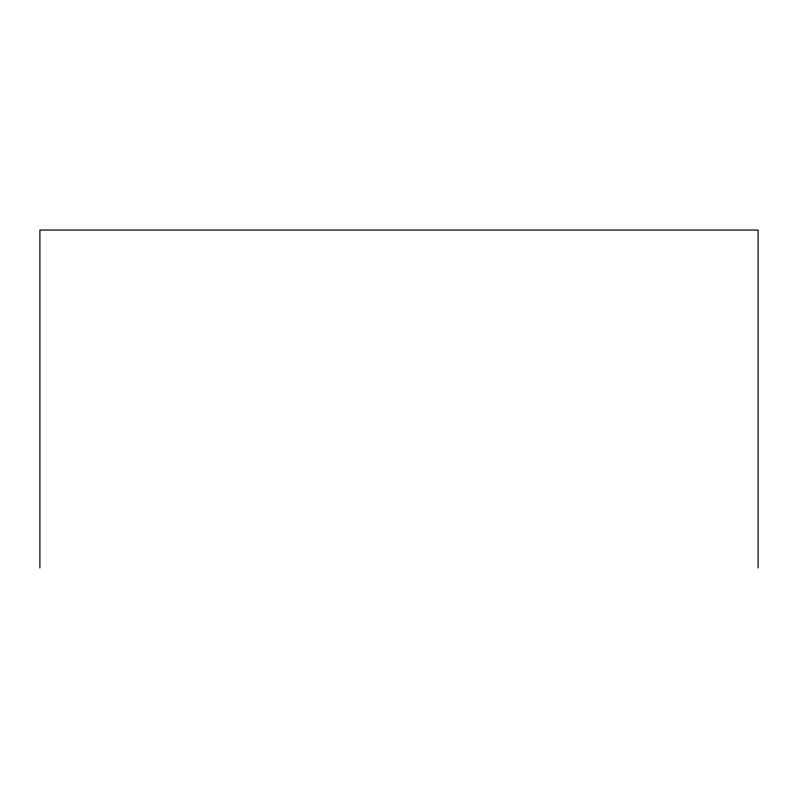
<?xml version="1.0" encoding="UTF-8"?>
<svg xmlns="http://www.w3.org/2000/svg" width="798" height="798" viewBox="0 0 798 798"><rect width="100%" height="100%" fill="white"/><g stroke="black" fill="none" stroke-linecap="round" stroke-linejoin="round"><path stroke-width="1.2" d="M758.1 567.957L758.1 230.043L39.9 230.043L39.9 567.957"/></g></svg>
